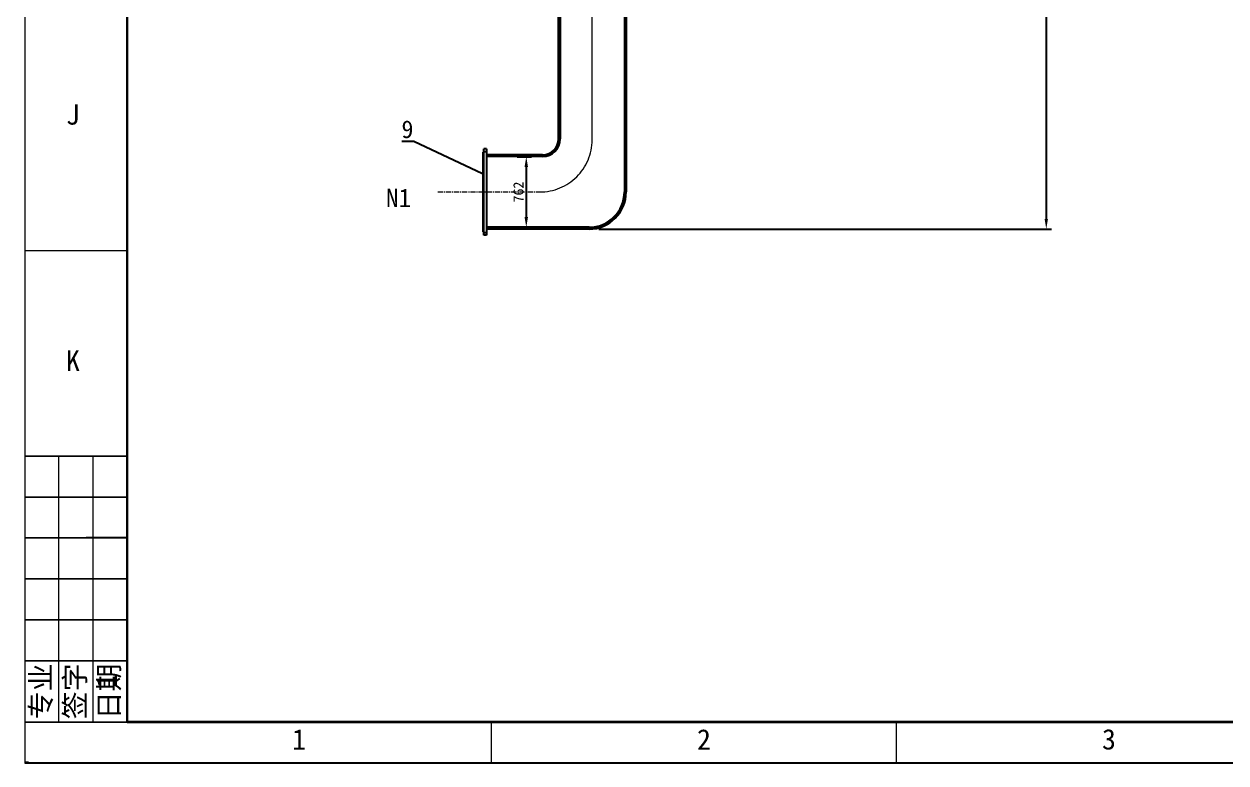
# Model space of a CAD drawing. Header units: millimetres. Extents: x 0 to 609, y 0 to 826.
# Drawn here: x -0.1 to 293.8, y -0.2 to 180.4 of the extents above; entities that cross this region are included whole.
import ezdxf

# ---------------------------------------------------------------- set-up
doc = ezdxf.new("R2010")
doc.units = ezdxf.units.MM
doc.header["$PDSIZE"] = -5
doc.linetypes.add('ACAD_ISO05W100', pattern=[33, 24, -3, 0, -3, 0, -3])
doc.linetypes.add('CENTER', pattern=[2, 1.25, -0.25, 0.25, -0.25])
for name, color, linetype, lineweight in [('A图框', 7, 'Continuous', 18), ('中心线', 1, 'CENTER', 0), ('文字', 7, 'Continuous', 25), ('标注', 92, 'Continuous', 25), ('标注1', 6, 'Continuous', 18), ('设备轮廓', 7, 'Continuous', 25)]:
    doc.layers.add(name, color=color, linetype=linetype, lineweight=lineweight)
doc.styles.add('Annotative', font='')
doc.styles.add('工程字', font='')
doc.styles.get('Annotative').set_extended_font_data('arial')
doc.styles.get('工程字').set_extended_font_data('宋体')
doc.dimstyles.new('ISO-25', dxfattribs={"dimtxt": 2.5, "dimasz": 2.5, "dimexe": 1.25, "dimexo": 0.625, "dimtad": 1, "dimtxsty": 'Standard', "dimcen": 2.5, "dimdle": 5, "dimadec": 0, "dimazin": 0, "dimtfac": 1, "dimtmove": 0, "dimatfit": 3, "dimfxl": 0, "dimarcsym": 0})

# ---------------------------------------------------------------- blocks, each defined once
blk = doc.blocks.new('*X21')
at = {"layer": '设备轮廓', "color": 31, "linetype": 'Continuous', "true_color": 0xfecc66}
for p, q in [((113.38, 130.31), (113.81, 130.74)), ((113.86, 130.31), (114.29, 130.74)), ((114.35, 130.31), (114.78, 130.74)), ((114.83, 130.31), (115.26, 130.74)), ((115.32, 130.31), (115.75, 130.74)), ((115.8, 130.31), (116.23, 130.74)), ((116.29, 130.31), (116.72, 130.74)), ((116.77, 130.31), (117.2, 130.74)), ((117.26, 130.31), (117.69, 130.74)), ((117.74, 130.31), (118.17, 130.74)), ((118.23, 130.31), (118.66, 130.74)), ((118.71, 130.31), (119.14, 130.74)), ((119.2, 130.31), (119.63, 130.74)), ((119.68, 130.31), (120.11, 130.74)), ((120.17, 130.31), (120.6, 130.74)), ((120.65, 130.31), (121.08, 130.74)), ((121.14, 130.31), (121.57, 130.74)), ((121.62, 130.31), (122.05, 130.74)), ((122.11, 130.31), (122.54, 130.74)), ((122.59, 130.31), (123.02, 130.74)), ((123.08, 130.31), (123.51, 130.74)), ((123.56, 130.31), (123.99, 130.74)), ((124.05, 130.31), (124.48, 130.74)), ((124.53, 130.31), (124.96, 130.74)), ((125.02, 130.31), (125.45, 130.74)), ((125.5, 130.31), (125.93, 130.74)), ((125.98, 130.31), (126.42, 130.74)), ((126.47, 130.31), (126.9, 130.74)), ((126.95, 130.31), (127.39, 130.74)), ((127.44, 130.31), (127.87, 130.74)), ((127.92, 130.31), (128.36, 130.74)), ((128.41, 130.31), (128.84, 130.74)), ((128.89, 130.31), (129.33, 130.74)), ((129.38, 130.31), (129.81, 130.74)), ((129.86, 130.31), (130.3, 130.74)), ((130.35, 130.31), (130.78, 130.74)), ((130.83, 130.31), (131.27, 130.74)), ((131.32, 130.31), (131.75, 130.74)), ((131.8, 130.31), (132.24, 130.74)), ((132.29, 130.31), (132.72, 130.74)), ((132.77, 130.31), (133.21, 130.74)), ((133.26, 130.31), (133.69, 130.74)), ((133.74, 130.31), (134.18, 130.74)), ((134.23, 130.31), (134.66, 130.74)), ((134.71, 130.31), (135.15, 130.74)), ((135.2, 130.31), (135.63, 130.74)), ((135.68, 130.31), (136.12, 130.74)), ((136.17, 130.31), (136.6, 130.74)), ((136.65, 130.31), (137.09, 130.74)), ((137.14, 130.31), (137.57, 130.74))]:
    blk.add_line(p, q, dxfattribs=at)
blk = doc.blocks.new('*X30')
at = {"layer": '标注'}
for points in [[(122.29, 145.52), (123.12, 145.52), (122.7, 148.02)], [(122.29, 133.24), (123.12, 133.24), (122.7, 130.74)]]:
    blk.add_hatch(color=0, dxfattribs=at).paths.add_polyline_path(points, flags=0)
at = {"layer": '标注', "color": 0, "lineweight": -2}
for p, q in [((120.44, 148.02), (123.95, 148.02)), ((122.7, 145.52), (122.7, 133.24)), ((120.44, 130.74), (123.95, 130.74))]:
    blk.add_line(p, q, dxfattribs=at)
at = {"layer": '标注', "color": 0, "insert": (120.8, 139.38), "char_height": 2.5, "width": 10.9489, "attachment_point": 5, "rotation": 90}
blk.add_mtext('762', dxfattribs=at)
blk = doc.blocks.new('*X37')
at = {"layer": '标注'}
for points in [[(249.41, 708.54), (250.24, 708.54), (249.83, 711.04)], [(249.41, 132.81), (250.24, 132.81), (249.83, 130.31)]]:
    blk.add_hatch(color=0, dxfattribs=at).paths.add_polyline_path(points, flags=0)
at = {"layer": '标注', "color": 0, "lineweight": -2}
for p, q in [((140.41, 711.04), (251.08, 711.04)), ((249.83, 708.54), (249.83, 132.81)), ((140.41, 130.31), (251.08, 130.31))]:
    blk.add_line(p, q, dxfattribs=at)
at = {"layer": '标注', "color": 0, "insert": (247.92, 420.67), "char_height": 2.5, "width": 9.4509, "attachment_point": 5, "rotation": 90}
blk.add_mtext('20228', dxfattribs=at)

msp = doc.modelspace()

# ---------------------------------------------------------------- hatches: boundary and pattern name
at = {"layer": '标注1'}
msp.add_hatch(color=256, dxfattribs=at).paths.add_polyline_path([(112.031, 143.846), (112.104, 143.796), (112.019, 143.819)], flags=0)
at = {"layer": '设备轮廓', "true_color": 0xfecc66}
h = msp.add_hatch(dxfattribs=at)
h.set_pattern_fill('ANSI31', color=31, style=0, pattern_type=0)
h.set_pattern_definition([(45, (0, 0), (-0.2424669, 0.2424669), [])])
edge = h.paths.add_edge_path(flags=0)
edge.add_line((130.99, 185.487), (130.865, 185.703))
edge.add_line((130.865, 185.703), (130.309, 185.703))
edge.add_line((130.309, 185.703), (130.558, 185.271))
edge.add_line((130.558, 185.271), (130.558, 152.345))
edge.add_arc((126.67, 152.345), 3.888, 270, 360, ccw=False)
edge.add_line((126.67, 148.457), (112.968, 148.457))
edge.add_line((112.968, 148.457), (112.968, 148.025))
edge.add_line((112.968, 148.025), (126.67, 148.025))
edge.add_arc((126.67, 152.345), 4.32, 270, 360)
edge.add_line((130.99, 152.345), (130.99, 185.487))
edge = h.paths.add_edge_path(flags=0)
edge.add_line((147.113, 185.271), (147.362, 185.703))
edge.add_line((147.362, 185.703), (146.806, 185.703))
edge.add_line((146.806, 185.703), (146.681, 185.487))
edge.add_line((146.681, 185.487), (146.681, 139.385))
edge.add_arc((138.041, 139.385), 8.64, 270, 360, ccw=False)
edge.add_line((138.041, 130.745), (112.968, 130.745))
edge.add_line((112.968, 130.745), (112.968, 130.313))
edge.add_line((112.968, 130.313), (138.041, 130.313))
edge.add_arc((138.041, 139.385), 9.072, 270, 360)
edge.add_line((147.113, 139.385), (147.113, 185.271))

# ---------------------------------------------------------------- linework, layer by layer
at = {"layer": 'A图框'}
for p, q in [((0.126, 825.804), (0.126, -0.196)), ((8.459, 9.804), (8.459, 74.804)), ((16.792, 9.804), (16.792, 74.804)), ((25.126, 54.887), (15.126, 54.887)), ((114.126, 9.804), (114.126, -0.196)), ((213.126, 9.804), (213.126, -0.196))]:
    msp.add_line(p, q, dxfattribs=at)
at = {"layer": 'A图框', "ltscale": 10}
msp.add_line((25.126, 124.97), (0.126, 124.97), dxfattribs=at)
at = {"layer": 'A图框'}
for points in [[(25.126, 815.804, 0.6, 0.6, 0), (25.126, 9.804, 0.6, 0.6, 0)], [(25.126, 74.804, 0.4, 0.4, 0), (0.126, 74.804, 0.4, 0.4, 0)], [(25.126, 64.804, 0.4, 0.4, 0), (0.126, 64.804, 0.4, 0.4, 0)], [(25.126, 54.804, 0.4, 0.4, 0), (0.126, 54.804, 0.4, 0.4, 0)], [(25.126, 44.804, 0.4, 0.4, 0), (0.126, 44.804, 0.4, 0.4, 0)], [(25.126, 34.804, 0.4, 0.4, 0), (0.126, 34.804, 0.4, 0.4, 0)], [(25.126, 24.804, 0.4, 0.4, 0), (0.126, 24.804, 0.4, 0.4, 0)], [(25.126, 9.804, 0.4, 0.4, 0), (0.126, 9.804, 0.4, 0.4, 0)]]:
    msp.add_lwpolyline(points, format="xyseb", dxfattribs=at)
for p in [(25.126, 54.887), (114.126, 9.804), (213.126, 9.804)]:
    msp.add_point(p, dxfattribs=at)
at = {"layer": '中心线', "ltscale": 25}
msp.add_line((138.835, 152.163), (138.835, 742.824), dxfattribs=at)
at = {"layer": '中心线'}
msp.add_line((101.046, 139.385), (126.058, 139.385), dxfattribs=at)
at = {"layer": '中心线', "linetype": 'ACAD_ISO05W100'}
msp.add_arc((125.995, 152.225), 12.84, 269.72154, 359.72154, dxfattribs=at)
at = {"layer": '文字'}
for p in [(0.126, -0.196), (15.126, -0.196)]:
    msp.add_line(p, (609.126, -0.196), dxfattribs=at)
msp.add_lwpolyline([(25.126, 9.804, 0.6, 0.6, 0), (599.126, 9.804, 0.6, 0.6, 0)], format="xyseb", dxfattribs=at)
at = {"layer": '标注1', "linetype": 'ByBlock', "lineweight": -2}
for p, q in [((95.172, 151.702), (92.291, 151.702)), ((95.18, 151.702), (95.172, 151.702)), ((112.025, 143.833), (95.18, 151.702))]:
    msp.add_line(p, q, dxfattribs=at)
at = {"layer": '设备轮廓'}
for p, q in [((130.558, 152.345), (130.558, 185.271)), ((130.99, 185.487), (130.99, 152.345)), ((146.681, 185.487), (146.681, 139.385)), ((147.113, 185.271), (147.113, 139.385)), ((112.968, 149.969), (112.32, 149.969)), ((112.32, 128.801), (112.32, 149.969)), ((112.968, 149.969), (112.968, 128.801)), ((112.32, 149.11), (112.104, 149.11)), ((112.104, 149.11), (112.104, 129.66)), ((112.32, 149.312), (112.968, 149.312)), ((126.67, 148.457), (112.968, 148.457)), ((126.67, 148.025), (112.968, 148.025)), ((112.32, 129.66), (112.104, 129.66)), ((112.32, 129.458), (112.968, 129.458)), ((138.041, 130.745), (112.968, 130.745)), ((138.041, 130.313), (112.968, 130.313)), ((112.968, 128.801), (112.32, 128.801))]:
    msp.add_line(p, q, dxfattribs=at)
for centre, radius in [((126.67, 152.345), 4.32), ((126.67, 152.345), 3.888), ((138.041, 139.385), 8.64), ((138.041, 139.385), 9.072)]:
    msp.add_arc(centre, radius, 270, 0, dxfattribs=at)
msp.add_open_spline([(0, 0), (0.333, 0), (0.667, 0), (1, 0)], degree=3, dxfattribs=at)

# ---------------------------------------------------------------- block references
at = {"layer": '设备轮廓', "color": 31, "true_color": 0xfecc66}
msp.add_blockref('*X21', (0, 0), dxfattribs=at)

# ---------------------------------------------------------------- texts
at = {"layer": 'A图框', "char_height": 5, "width": 10, "attachment_point": 5, "style": '工程字'}
for s, insert in [('J', (11.867, 158.307)), ('K', (11.867, 98.14)), ('1', (67.148, 5.554)), ('2', (166.148, 5.554)), ('3', (265.148, 5.554))]:
    msp.add_mtext(s, dxfattribs=dict(at, insert=insert))
at = {"layer": 'A图框', "char_height": 5, "attachment_point": 5, "rotation": 90}
for s, insert, width, style in [('{\\fsimsun|b0|i0|c0|p34;专业}', (4.292, 17.304), 20, 'Annotative'), ('{\\fsimsun|b0|i0|c0|p34;签字}', (12.625, 17.304), 20, 'Annotative'), ('{\\fsimsun|b0|i0|c0|p34;日期}', (20.959, 17.304), 20, 'Annotative'), ('1', (20.126, 19.845), 70.08333, '工程字')]:
    msp.add_mtext(s, dxfattribs=dict(at, insert=insert, width=width, style=style))
at = {"layer": '标注1', "insert": (95.129, 156.886), "char_height": 4.32, "width": 5.67659, "attachment_point": 3}
msp.add_mtext('9', dxfattribs=at)
at = {"layer": '标注1', "insert": (88.4, 140.217), "char_height": 4.536, "attachment_point": 1}
msp.add_mtext_dynamic_manual_height_columns('N1', width=1180.04707, gutter_width=12.5, heights=[0], dxfattribs=at)

# ---------------------------------------------------------------- dimensions: what is measured, and where the dimension line sits
at = {"layer": '标注'}
for base, p1, p2, text, picture, middle in [((249.825, 130.313), (139.789, 711.036), (139.789, 130.313), '20228', '*X37', (247.924, 420.675)), ((122.704, 130.745), (119.819, 148.025), (119.819, 130.745), '762', '*X30', (120.803, 139.385))]:
    dim = msp.add_linear_dim(base=base, p1=p1, p2=p2, angle=90, text=text, dimstyle='ISO-25', override={"dimsah": 1, "dimtolj": 1}, dxfattribs=at)
    dim.commit()
    dim.dimension.update_dxf_attribs({"geometry": picture, "text_midpoint": middle})

doc.saveas('drawing.dxf')
